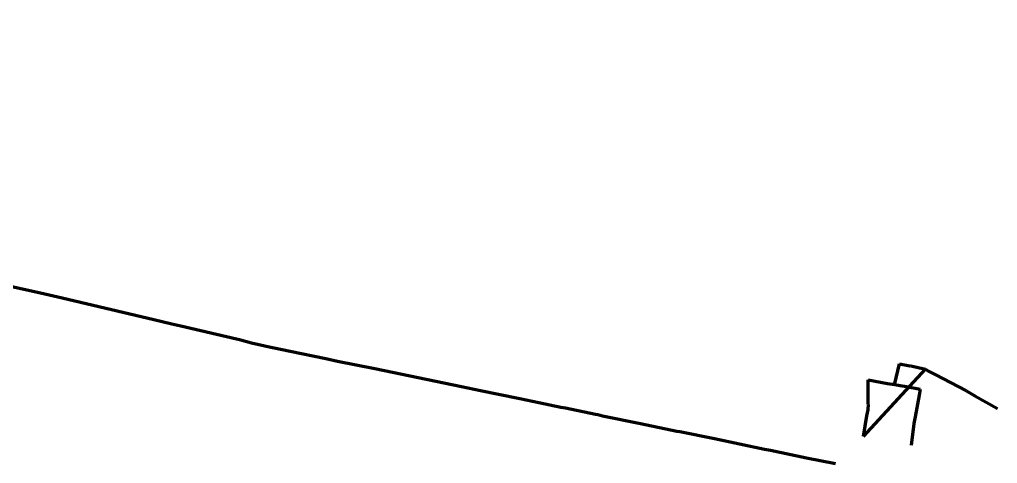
# Model space of a CAD drawing. Header units: metres. Extents: x 599858 to 604937, y 1147506 to 1148114.
# Drawn here: x 602749.91 to 602774.79, y 1147854.41 to 1147865.72 of the extents above; entities that cross this region are included whole.
import ezdxf

# ---------------------------------------------------------------- set-up
doc = ezdxf.new("R2010")
doc.units = ezdxf.units.M
doc.header["$MEASUREMENT"] = 0
doc.linetypes.add('DGN Style 3', pattern=[73.938826, 52.813447, -21.125379])
doc.layers.add('TF_V_---_Ledn-_2', color=140, linetype='DGN Style 3', lineweight=70)

msp = doc.modelspace()

# ---------------------------------------------------------------- linework, layer by layer
at = {"layer": 'TF_V_---_Ledn-_2'}
msp.add_line((602771.38, 1147855.1), (602772.9589, 1147856.813108), dxfattribs=at)
at = {"layer": 'TF_V_---_Ledn-_2', "flags": 128}
for points in [[(602720.54, 1147864.68), (602720.704961, 1147865.718348), (602722.29, 1147865.35), (602724.25, 1147864.89), (602727, 1147864.25), (602727.95, 1147864.02), (602731.65, 1147863.16), (602731.88, 1147863.1), (602731.92, 1147863.09), (602736.1, 1147862.11), (602736.85, 1147861.94), (602736.86, 1147861.94), (602736.87, 1147861.93), (602742.05, 1147860.72), (602743.67, 1147860.34), (602745.83, 1147859.84), (602749.26, 1147859.03), (602749.64, 1147858.94), (602750.44, 1147858.76), (602750.99, 1147858.63), (602753.33, 1147858.08), (602753.78, 1147857.97), (602754.01, 1147857.92), (602755.43, 1147857.59), (602755.502406, 1147857.566717), (602755.81449, 1147857.4877), (602756.15, 1147857.41), (602756.179626, 1147857.402027), (602756.79, 1147857.27), (602757.7, 1147857.09), (602758, 1147857.02), (602758.95, 1147856.83), (602761.15, 1147856.37), (602761.64, 1147856.27), (602762.09, 1147856.18), (602762.64, 1147856.07), (602763.12, 1147855.97), (602763.68, 1147855.85), (602763.8, 1147855.83), (602764.56, 1147855.67), (602764.62, 1147855.66), (602764.74, 1147855.63), (602765.71, 1147855.43), (602766.63, 1147855.24), (602766.71, 1147855.23), (602767.59, 1147855.05), (602768.86, 1147854.78), (602769.01, 1147854.75), (602769.93, 1147854.56), (602770.66598, 1147854.413814)], [(602772.17, 1147856.42), (602772.297366, 1147856.954361), (602772.56, 1147856.9), (602772.575307, 1147856.895014)], [(602772.58, 1147856.9), (602772.9589, 1147856.813108), (602773.032839, 1147856.766842), (602773.22, 1147856.67), (602773.986239, 1147856.272281), (602774.21, 1147856.14), (602774.786399, 1147855.817412)], [(602771.38, 1147855.1), (602771.464311, 1147855.624638), (602771.495568, 1147855.778922), (602771.5, 1147855.8), (602771.503755, 1147855.907396), (602771.5, 1147855.92), (602771.5, 1147856.19), (602771.500853, 1147856.398015), (602771.499977, 1147856.546189), (602771.99, 1147856.45), (602772.172162, 1147856.424039), (602772.31, 1147856.4), (602772.47, 1147856.37), (602772.820285, 1147856.306261), (602772.794042, 1147856.155806), (602772.69, 1147855.6), (602772.66, 1147855.43), (602772.66, 1147855.42), (602772.595506, 1147854.874412)]]:
    msp.add_lwpolyline(points, dxfattribs=at)

doc.saveas('drawing.dxf')
